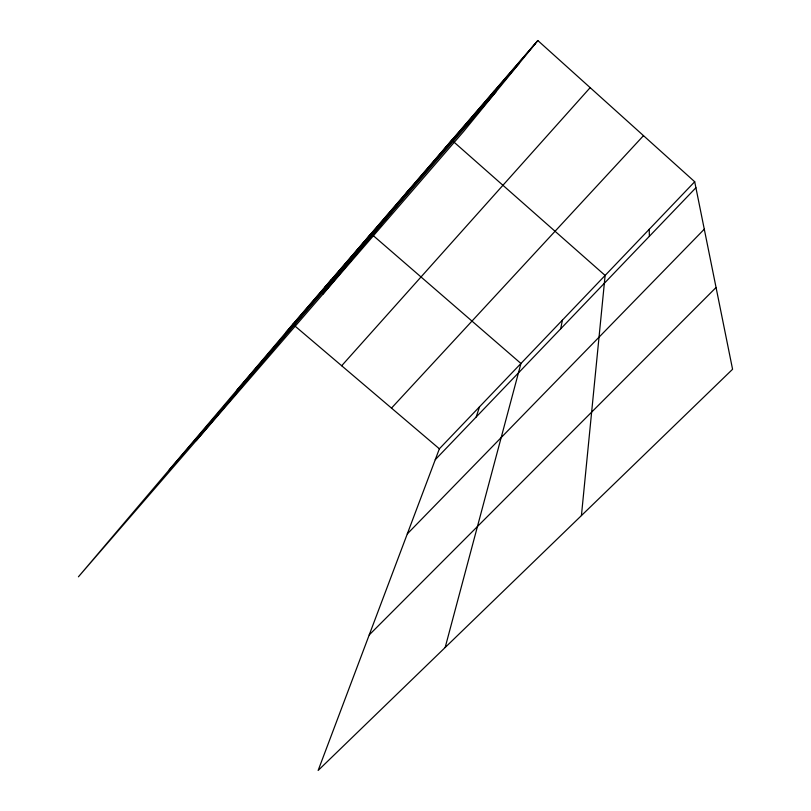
<?xml version="1.0" encoding="UTF-8"?>
<svg xmlns="http://www.w3.org/2000/svg" width="811" height="811" viewBox="0 0 811 811"><rect width="100%" height="100%" fill="white"/><g stroke="black" fill="none" stroke-linecap="round" stroke-linejoin="round"><path stroke-width="1.22" d="M581.426 515.583L605.118 275.436L451.808 140.181L322.788 294.302M560.715 328.8L562.388 320.132M445.168 647.482L520.946 363.48L372.928 235.332M476.189 416.986L479.534 406.787M694.703 181.745L439.369 448.797L318.145 770.45L732.576 369.269L694.703 181.745L537.845 40.55L292.852 324.248L78.424 576.814L463.628 131.463L537.845 40.55M490.848 95.12L494.132 91.167M405.814 193.596L410.802 187.665M324.836 287.358L331.344 279.683M196.171 440.687L371.043 233.7M285.654 332.733L535.503 43.419M236.488 390.638L519.233 63.359M169.235 469.853L496.2 91.562M341.674 365.761L590.165 87.649M391.49 408.105L643.498 135.65M435.264 459.695L695.919 187.736M407.294 533.902L704.283 229.189M369.218 634.932L716.062 287.489M292.852 324.248L439.369 448.797M649.205 229.331L649.388 236.275"/></g></svg>
